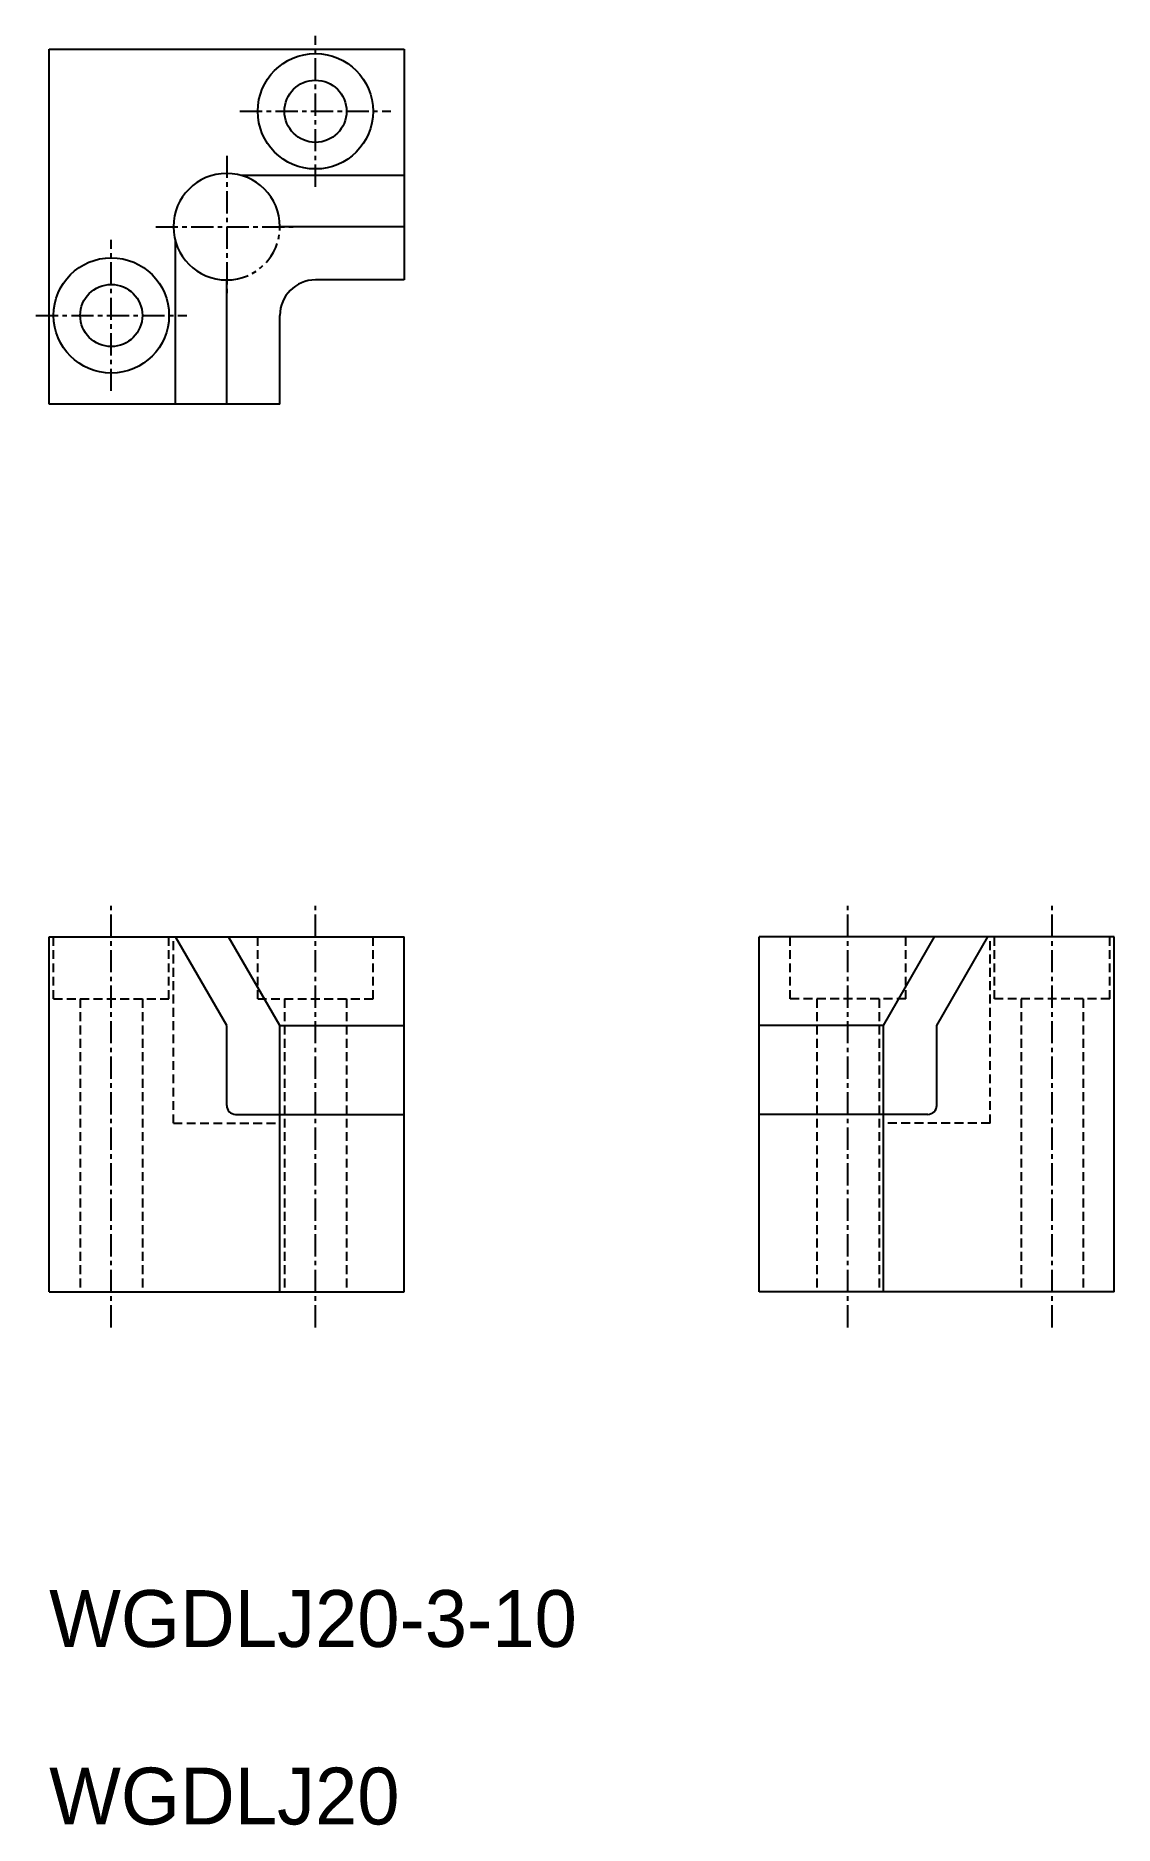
# Model space of a CAD drawing. Extents: x -4332 to -4272, y -578 to -477.
import ezdxf

# ---------------------------------------------------------------- set-up
doc = ezdxf.new("R2010")
doc.units = 0
for name, pattern in [('CENTER', [2, 1.25, -0.25, 0.25, -0.25]), ('DASHED', [0.75, 0.5, -0.25]), ('PHANTOM', [2.5, 1.25, -0.25, 0.25, -0.25, 0.25, -0.25])]:
    doc.linetypes.add(name, pattern=pattern)
doc.layers.get('0').update_dxf_attribs({"linetype": 'CONTINUOUS'})
doc.layers.add('CENTER', color=1, linetype='CENTER')

msp = doc.modelspace()

# ---------------------------------------------------------------- linework, layer by layer
at = {"color": 7, "linetype": 'CONTINUOUS'}
for p, q in [((-4331.63, -497.88), (-4331.63, -477.88)), ((-4331.63, -477.88), (-4311.63, -477.88)), ((-4311.63, -477.88), (-4311.63, -490.88)), ((-4311.63, -484.99), (-4320.82, -484.99)), ((-4324.52, -497.88), (-4324.52, -488.69)), ((-4311.63, -487.88), (-4318.63, -487.88)), ((-4321.63, -497.88), (-4321.63, -490.88)), ((-4318.63, -497.88, -2027.42), (-4331.63, -497.88)), ((-4331.63, -527.88, -2027.42), (-4311.63, -527.88, -2027.42)), ((-4331.63, -547.88, -2027.42), (-4331.63, -527.88, -2027.42)), ((-4321.63, -532.88, -2027.42), (-4324.52, -527.88, -2027.42)), ((-4318.63, -532.88, -2027.42), (-4321.52, -527.88, -2027.42)), ((-4311.63, -547.88, -2027.42), (-4311.63, -527.88, -2027.42)), ((-4291.63, -547.88, -2027.42), (-4291.63, -527.88, -2027.42)), ((-4271.63, -527.88, -2027.42), (-4291.63, -527.88, -2027.42)), ((-4284.63, -532.88, -2027.42), (-4281.75, -527.88, -2027.42)), ((-4281.63, -532.88, -2027.42), (-4278.75, -527.88, -2027.42)), ((-4271.63, -547.88, -2027.42), (-4271.63, -527.88, -2027.42)), ((-4321.63, -537.38, -2027.42), (-4321.63, -532.88, -2027.42)), ((-4318.63, -537.88, -2027.42), (-4318.63, -532.88, -2027.42)), ((-4318.63, -532.88, -2027.42), (-4311.63, -532.88, -2027.42)), ((-4284.63, -532.88, -2027.42), (-4291.63, -532.88, -2027.42)), ((-4284.63, -537.88, -2027.42), (-4284.63, -532.88, -2027.42)), ((-4281.63, -537.38, -2027.42), (-4281.63, -532.88, -2027.42)), ((-4321.13, -537.88, -2027.42), (-4311.63, -537.88, -2027.42)), ((-4318.63, -547.88, -2027.42), (-4318.63, -537.88, -2027.42)), ((-4282.13, -537.88, -2027.42), (-4291.63, -537.88, -2027.42)), ((-4284.63, -547.88, -2027.42), (-4284.63, -537.88, -2027.42)), ((-4331.63, -547.88, -2027.42), (-4311.63, -547.88, -2027.42)), ((-4271.63, -547.88, -2027.42), (-4291.63, -547.88, -2027.42))]:
    msp.add_line(p, q, dxfattribs=at)
at = {"linetype": 'CONTINUOUS'}
for p, q in [((-4311.63, -490.88), (-4316.63, -490.88)), ((-4318.63, -497.88, -2027.42), (-4318.63, -492.88, -2027.42))]:
    msp.add_line(p, q, dxfattribs=at)
at = {"color": 3, "linetype": 'DASHED'}
for p, q in [((-4331.38, -531.38, -2027.42), (-4331.38, -527.88, -2027.42)), ((-4324.88, -531.38, -2027.42), (-4324.88, -527.88, -2027.42)), ((-4324.63, -538.38, -2027.42), (-4324.63, -527.88, -2027.42)), ((-4319.88, -531.38), (-4319.88, -527.88)), ((-4313.38, -531.38), (-4313.38, -527.88)), ((-4289.88, -531.38), (-4289.88, -527.88)), ((-4283.38, -531.38), (-4283.38, -527.88)), ((-4278.63, -538.38, -2027.42), (-4278.63, -527.88, -2027.42)), ((-4278.38, -531.38, -2027.42), (-4278.38, -527.88, -2027.42)), ((-4271.88, -531.38, -2027.42), (-4271.88, -527.88, -2027.42)), ((-4331.38, -531.38, -2027.42), (-4324.88, -531.38, -2027.42)), ((-4329.88, -531.38, -2027.42), (-4329.88, -547.88, -2027.42)), ((-4326.38, -531.38, -2027.42), (-4326.38, -547.88, -2027.42)), ((-4319.88, -531.38), (-4313.38, -531.38)), ((-4318.38, -531.38), (-4318.38, -547.88)), ((-4314.88, -531.38), (-4314.88, -547.88)), ((-4283.38, -531.38), (-4289.88, -531.38)), ((-4288.38, -531.38), (-4288.38, -547.88)), ((-4284.88, -531.38), (-4284.88, -547.88)), ((-4271.88, -531.38, -2027.42), (-4278.38, -531.38, -2027.42)), ((-4276.88, -531.38, -2027.42), (-4276.88, -547.88, -2027.42)), ((-4273.38, -531.38, -2027.42), (-4273.38, -547.88, -2027.42)), ((-4318.63, -538.38, -2027.42), (-4318.63, -537.88, -2027.42)), ((-4284.63, -538.38, -2027.42), (-4284.63, -537.88, -2027.42)), ((-4324.63, -538.38, -2027.42), (-4318.63, -538.38, -2027.42)), ((-4278.63, -538.38, -2027.42), (-4284.63, -538.38, -2027.42))]:
    msp.add_line(p, q, dxfattribs=at)
at = {"linetype": 'CONTINUOUS'}
for centre, radius in [((-4316.63, -481.38), 3.25), ((-4316.63, -481.38), 1.75), ((-4328.13, -492.88, 2027.42), 3.25), ((-4328.13, -492.88, 2027.42), 1.75)]:
    msp.add_circle(centre, radius, dxfattribs=at)
at = {"color": 7, "linetype": 'CONTINUOUS'}
for centre, radius, start, end in [((-4321.63, -487.88), 3, 0, 270), ((-4321.13, -537.38, -2027.42), 0.5, 180, 270), ((-4282.13, -537.38, -2027.42), 0.5, 270, 0)]:
    msp.add_arc(centre, radius, start, end, dxfattribs=at)
at = {"color": 3, "linetype": 'PHANTOM'}
msp.add_arc((-4321.63, -487.88), 3, 270, 0, dxfattribs=at)
at = {"linetype": 'CONTINUOUS'}
msp.add_arc((-4316.63, -492.88), 2, 90, 180, dxfattribs=at)
at = {"layer": 'CENTER', "color": 1, "linetype": 'CENTER'}
for p, q in [((-4316.63, -485.63), (-4316.63, -477.13)), ((-4320.88, -481.38), (-4312.38, -481.38)), ((-4321.63, -483.88), (-4321.63, -491.88)), ((-4328.13, -497.13, 2027.42), (-4328.13, -488.63, 2027.42)), ((-4325.63, -487.88), (-4317.63, -487.88)), ((-4332.38, -492.88, 2027.42), (-4323.88, -492.88, 2027.42)), ((-4328.13, -549.88, -2027.42), (-4328.13, -525.88, -2027.42)), ((-4316.63, -549.88, -2027.42), (-4316.63, -525.88, -2027.42)), ((-4316.63, -549.88), (-4316.63, -525.88)), ((-4286.63, -549.88), (-4286.63, -525.88)), ((-4286.63, -549.88, -2027.42), (-4286.63, -525.88, -2027.42)), ((-4275.13, -549.88, -2027.42), (-4275.13, -525.88, -2027.42))]:
    msp.add_line(p, q, dxfattribs=at)

# ---------------------------------------------------------------- texts
at = {"color": 7, "linetype": 'CONTINUOUS'}
for s, p in [('WGDLJ20-3-10', (-4331.63, -567.88, -2027.42)), ('WGDLJ20', (-4331.63, -577.88, -2027.42))]:
    msp.add_text(s, height=3.2, dxfattribs=at).set_placement(p)

doc.saveas('drawing.dxf')
